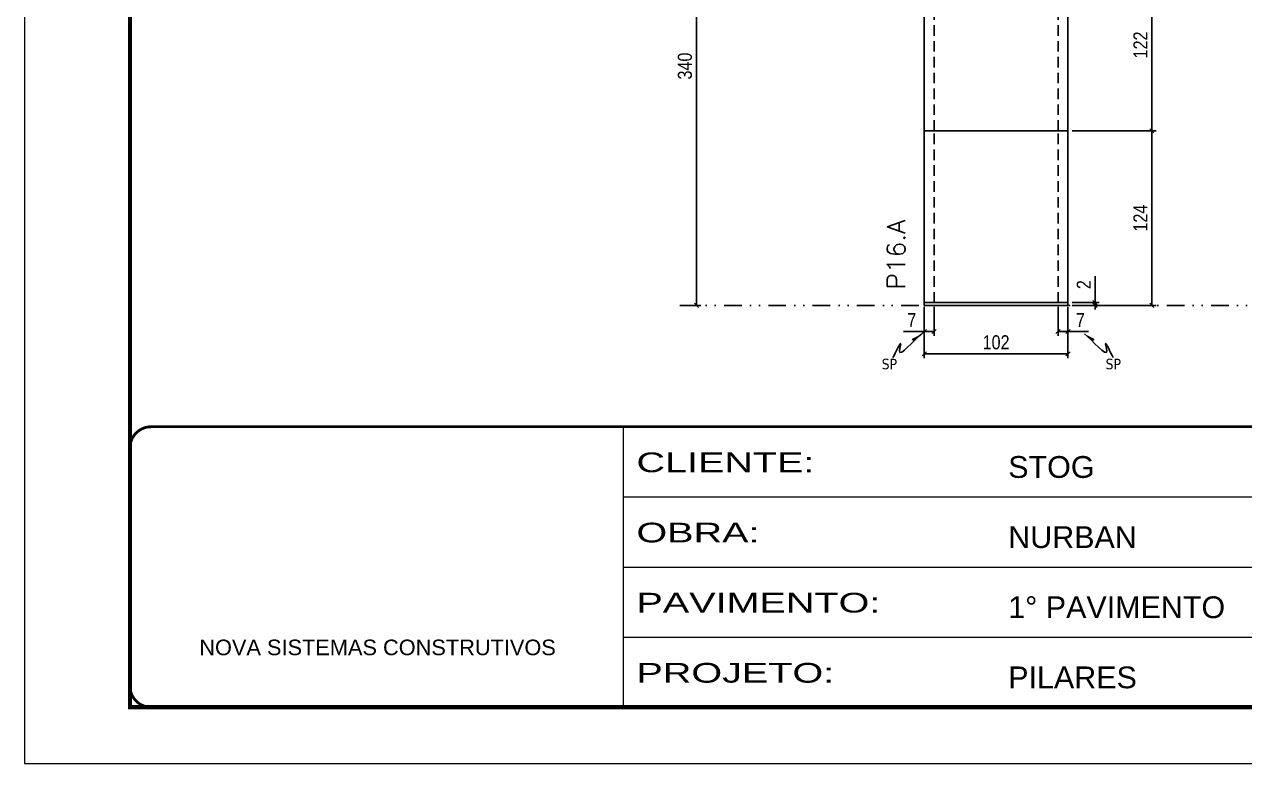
# Model space of a CAD drawing. Header units: millimetres. Extents: x 169816 to 178745, y 96537 to 113647.
# Drawn here: x 174585 to 175451, y 106874 to 107399 of the extents above; entities that cross this region are included whole.
import ezdxf

# ---------------------------------------------------------------- set-up
doc = ezdxf.new("R2010")
doc.units = ezdxf.units.MM
for name, pattern in [('CONTINUO', [0]), ('DASHED', [0.75, 0.5, -0.25]), ('DIVIDE2', [0.625, 0.25, -0.125, 0, -0.125, 0, -0.125]), ('HIDDEN', [0.375, 0.25, -0.125])]:
    doc.linetypes.add(name, pattern=pattern)
for name, color, linetype in [('COTA', 241, 'Continuous'), ('Nível', 160, 'Continuous'), ('Painéis', 200, 'Continuous'), ('Sarrafo de Pressão', 42, 'HIDDEN'), ('texto', 7, 'Continuous')]:
    doc.layers.add(name, color=color, linetype=linetype)
for name, color, linetype, lineweight in [('Folhas', 255, 'Continuous', 9), ('SARRAFO DE PRESSAO', 251, 'DASHED', 9), ('Texto Seção', 7, 'Continuous', 15)]:
    doc.layers.add(name, color=color, linetype=linetype, lineweight=lineweight)
doc.styles.add('ARIAL', font='arial.ttf')
doc.styles.add('COTA TECNICA', font='techl___.ttf', dxfattribs={"height": 10})
doc.styles.add('COTA TECNICA-50', font='techl___.ttf', dxfattribs={"height": 10})
doc.styles.add('REGUA-120', font='ROMANS.shx', dxfattribs={"height": 15})
doc.styles.get("Standard").update_dxf_attribs({"font": 'arial.ttf'})
doc.styles.add('Tecnologia', font='')
doc.styles.get('Tecnologia').set_extended_font_data('Forgotten Futurist')
doc.dimstyles.new('COTA PAINEL-50', dxfattribs={"dimtxt": 10, "dimasz": 3, "dimexe": 3, "dimexo": 3, "dimgap": 3, "dimtad": 1, "dimdec": 1, "dimzin": 12, "dimdsep": 46, "dimtxsty": 'COTA TECNICA-50', "dimblk1": 'OBLIQUE', "dimblk2": 'OBLIQUE', "dimsah": 1, "dimcen": 0.9, "dimclrd": 4, "dimclre": 4, "dimclrt": 240, "dimadec": 1, "dimazin": 3, "dimtfac": 1, "dimtdec": 1, "dimtmove": 0, "dimatfit": 3, "dimfxl": 1, "dimtolj": 1, "dimtzin": 12, "dimarcsym": 0})
doc.dimstyles.new('PAINEL', dxfattribs={"dimtxt": 10, "dimasz": 3, "dimexe": 3, "dimexo": 3, "dimgap": 3, "dimtad": 1, "dimdec": 1, "dimzin": 12, "dimdsep": 46, "dimtxsty": 'COTA TECNICA', "dimblk1": 'OBLIQUE', "dimblk2": 'OBLIQUE', "dimsah": 1, "dimcen": 0.9, "dimclrd": 4, "dimclre": 4, "dimclrt": 240, "dimadec": 1, "dimazin": 3, "dimtfac": 1, "dimtdec": 1, "dimtmove": 0, "dimatfit": 3, "dimfxl": 1, "dimtolj": 1, "dimtzin": 12, "dimarcsym": 0})
doc.dimstyles.get("Standard").update_dxf_attribs({"dimtxt": 0.18, "dimasz": 0.18, "dimexe": 0.18, "dimexo": 0.0625, "dimgap": 0.09, "dimtad": 0, "dimtih": 1, "dimtoh": 1, "dimdec": 4, "dimzin": 0, "dimdsep": 46, "dimtxsty": 'Standard', "dimcen": 0.09, "dimadec": 0, "dimazin": 0, "dimtfac": 1, "dimtdec": 4, "dimtofl": 0, "dimtmove": 0, "dimatfit": 3, "dimfxl": 1, "dimtolj": 1, "dimtzin": 0, "dimarcsym": 0})

# ---------------------------------------------------------------- blocks, each defined once
blk = doc.blocks.new('9999999999')
at = {"color": 30, "linetype": 'CONTINUO'}
for p, q in [((98564.56, 34230.21), (98564.56, 34429.45)), ((98564.56, 34379.64), (99583.98, 34379.64)), ((98564.56, 34329.83), (99487.98, 34329.83)), ((98564.56, 34280.02), (99487.98, 34280.02))]:
    blk.add_line(p, q, dxfattribs=at)
at = {"color": 30, "linetype": 'CONTINUO', "const_width": 2}
blk.add_lwpolyline([(99583.98, 34230.21), (99583.98, 34414.45, 0.414214), (99568.98, 34429.45), (98228.98, 34429.45, 0.414214), (98213.98, 34414.45), (98213.98, 34245.21, 0.414214), (98228.98, 34230.21), (99583.98, 34230.21)], format="xyb", dxfattribs=at)
at = {"layer": 'Folhas'}
blk.add_lwpolyline([(98138.98, 34190.21), (99623.98, 34190.21), (99623.98, 35240.21), (98138.98, 35240.21)], close=True, dxfattribs=at)
at = {"layer": 'Folhas', "color": 30, "const_width": 3}
blk.add_lwpolyline([(98213.98, 34230.21), (99583.98, 34230.21), (99583.98, 35200.21), (98213.98, 35200.21)], close=True, dxfattribs=at)
at = {"color": 7, "linetype": 'Continuous', "ltscale": 5, "style": 'ARIAL'}
for s, height, p in [('STOG', 15.483, (98837.68, 34393.13)), ('NURBAN', 15.483, (98837.68, 34343.32)), ('1° PAVIMENTO', 15.4829, (98837.68, 34293.51)), ('NOVA SISTEMAS CONSTRUTIVOS', 11.0592, (98263.19, 34267.21)), ('PILARES', 15.483, (98837.68, 34243.7))]:
    blk.add_text(s, height=height, dxfattribs=at).set_placement(p)
at = {"layer": 'Folhas', "color": 7, "style": 'Tecnologia', "width": 1.5}
for s, p in [('CLIENTE:', (98573.65, 34397.17)), ('OBRA:', (98573.65, 34347.31)), ('PAVIMENTO:', (98573.65, 34297.5)), ('PROJETO:', (98573.65, 34247.69))]:
    blk.add_text(s, height=14, dxfattribs=at).set_placement(p)
blk = doc.blocks.new('_Oblique')
at = {"color": 0, "linetype": 'ByBlock', "lineweight": -2}
blk.add_line((-0.5, -0.5), (0.5, 0.5), dxfattribs=at)
blk = doc.blocks.new('*D1054')
at = {"layer": 'COTA', "color": 4, "lineweight": -2, "transparency": 16777216}
for p, q in [((175052.99, 107539.64), (175064.84, 107539.64)), ((175061.84, 107199.64), (175061.84, 107539.64)), ((175052.99, 107199.64), (175064.84, 107199.64))]:
    blk.add_line(p, q, dxfattribs=at)
at = {"layer": 'Defpoints', "color": 0, "transparency": 16777216}
for p in [(175049.99, 107539.64), (175061.84, 107539.64), (175049.99, 107199.64)]:
    blk.add_point(p, dxfattribs=at)
at = {"layer": 'COTA', "color": 4, "lineweight": -2, "transparency": 16777216, "xscale": 3, "yscale": 3, "zscale": 3}
for p, rotation in [((175061.84, 107539.64), 90), ((175061.84, 107199.64), 270)]:
    blk.add_blockref('_Oblique', p, dxfattribs=dict(at, rotation=rotation))
at = {"layer": 'COTA', "color": 240, "transparency": 16777216, "insert": (175053.63, 107369.64), "char_height": 10, "attachment_point": 5, "rotation": 90, "style": 'COTA TECNICA-50'}
blk.add_mtext('\\A1;340', dxfattribs=at)
blk = doc.blocks.new('*D764')
at = {"layer": 'COTA', "color": 4, "lineweight": -2, "transparency": 16777216}
for p, q in [((175223.61, 107198.64), (175223.61, 107162.28)), ((175325.61, 107198.64), (175325.61, 107162.28)), ((175325.61, 107165.28), (175223.61, 107165.28))]:
    blk.add_line(p, q, dxfattribs=at)
at = {"layer": 'Defpoints', "color": 0, "transparency": 16777216}
for p in [(175223.61, 107201.64), (175325.61, 107201.64), (175223.61, 107165.28)]:
    blk.add_point(p, dxfattribs=at)
at = {"layer": 'COTA', "color": 4, "lineweight": -2, "transparency": 16777216, "xscale": 3, "yscale": 3, "zscale": 3, "rotation": 180}
blk.add_blockref('_Oblique', (175223.61, 107165.28), dxfattribs=at)
at = {"layer": 'COTA', "color": 4, "lineweight": -2, "transparency": 16777216, "xscale": 3, "yscale": 3, "zscale": 3}
blk.add_blockref('_Oblique', (175325.61, 107165.28), dxfattribs=at)
at = {"layer": 'COTA', "color": 240, "transparency": 16777216, "insert": (175274.61, 107173.38), "char_height": 10, "attachment_point": 5, "style": 'COTA TECNICA'}
blk.add_mtext('\\A1;102', dxfattribs=at)
blk = doc.blocks.new('*D765')
at = {"layer": 'COTA', "color": 4, "lineweight": -2, "transparency": 16777216}
for p, q in [((175318.61, 107198.64), (175318.61, 107178.13)), ((175325.61, 107196.64), (175325.61, 107178.13)), ((175318.61, 107181.13), (175325.61, 107181.13)), ((175325.61, 107181.13), (175340.34, 107181.13))]:
    blk.add_line(p, q, dxfattribs=at)
at = {"layer": 'Defpoints', "color": 0, "transparency": 16777216}
for p in [(175318.61, 107201.64), (175325.61, 107199.64), (175325.61, 107181.13)]:
    blk.add_point(p, dxfattribs=at)
at = {"layer": 'COTA', "color": 4, "lineweight": -2, "transparency": 16777216, "xscale": 3, "yscale": 3, "zscale": 3, "rotation": 180}
blk.add_blockref('_Oblique', (175318.61, 107181.13), dxfattribs=at)
at = {"layer": 'COTA', "color": 4, "lineweight": -2, "transparency": 16777216, "xscale": 3, "yscale": 3, "zscale": 3}
blk.add_blockref('_Oblique', (175325.61, 107181.13), dxfattribs=at)
at = {"layer": 'COTA', "color": 240, "transparency": 16777216, "insert": (175334.48, 107189.2), "char_height": 10, "attachment_point": 5, "style": 'COTA TECNICA-50'}
blk.add_mtext('\\A1;7', dxfattribs=at)
blk = doc.blocks.new('*D766')
at = {"layer": 'COTA', "color": 4, "lineweight": -2, "transparency": 16777216}
for p, q in [((175223.61, 107196.64), (175223.61, 107178.13)), ((175230.61, 107198.64), (175230.61, 107178.13)), ((175223.61, 107181.13), (175208.88, 107181.13)), ((175230.61, 107181.13), (175223.61, 107181.13))]:
    blk.add_line(p, q, dxfattribs=at)
at = {"layer": 'Defpoints', "color": 0, "transparency": 16777216}
for p in [(175223.61, 107199.64), (175230.61, 107201.64), (175223.61, 107181.13)]:
    blk.add_point(p, dxfattribs=at)
at = {"layer": 'COTA', "color": 4, "lineweight": -2, "transparency": 16777216, "xscale": 3, "yscale": 3, "zscale": 3, "rotation": 180}
blk.add_blockref('_Oblique', (175223.61, 107181.13), dxfattribs=at)
at = {"layer": 'COTA', "color": 4, "lineweight": -2, "transparency": 16777216, "xscale": 3, "yscale": 3, "zscale": 3}
blk.add_blockref('_Oblique', (175230.61, 107181.13), dxfattribs=at)
at = {"layer": 'COTA', "color": 240, "transparency": 16777216, "insert": (175214.75, 107189.2), "char_height": 10, "attachment_point": 5, "style": 'COTA TECNICA-50'}
blk.add_mtext('\\A1;7', dxfattribs=at)
blk = doc.blocks.new('*D767')
at = {"layer": 'COTA', "color": 4, "linetype": 'ByBlock', "lineweight": -2, "transparency": 16777216}
for p, q in [((175328.61, 107323.64), (175388.18, 107323.64)), ((175385.18, 107199.64), (175385.18, 107323.64)), ((175328.61, 107199.64), (175388.18, 107199.64))]:
    blk.add_line(p, q, dxfattribs=at)
at = {"layer": 'Defpoints', "color": 0, "linetype": 'ByBlock', "transparency": 16777216}
for p in [(175325.61, 107323.64), (175385.18, 107323.64), (175325.61, 107199.64)]:
    blk.add_point(p, dxfattribs=at)
at = {"layer": 'COTA', "color": 4, "linetype": 'ByBlock', "lineweight": -2, "transparency": 16777216, "xscale": 3, "yscale": 3, "zscale": 3}
for p, rotation in [((175385.18, 107323.64), 90), ((175385.18, 107199.64), 270)]:
    blk.add_blockref('_Oblique', p, dxfattribs=dict(at, rotation=rotation))
at = {"layer": 'COTA', "color": 240, "linetype": 'ByBlock', "transparency": 16777216, "insert": (175377.11, 107261.64), "char_height": 10, "attachment_point": 5, "rotation": 90, "style": 'COTA TECNICA'}
blk.add_mtext('\\A1;124', dxfattribs=at)
blk = doc.blocks.new('*D768')
at = {"layer": 'COTA', "color": 4, "lineweight": -2, "transparency": 16777216}
for p, q in [((175344.87, 107201.64), (175344.87, 107220.44)), ((175328.61, 107201.64), (175347.87, 107201.64)), ((175328.61, 107199.64), (175347.87, 107199.64)), ((175344.87, 107199.64), (175344.87, 107201.64)), ((175344.87, 107199.64), (175344.87, 107196.64))]:
    blk.add_line(p, q, dxfattribs=at)
at = {"layer": 'Defpoints', "color": 0, "transparency": 16777216}
for p in [(175325.61, 107201.64), (175325.61, 107199.64), (175344.87, 107199.64)]:
    blk.add_point(p, dxfattribs=at)
at = {"layer": 'COTA', "color": 4, "lineweight": -2, "transparency": 16777216, "xscale": 3, "yscale": 3, "zscale": 3}
for p, rotation in [((175344.87, 107201.64), 270), ((175344.87, 107199.64), 90)]:
    blk.add_blockref('_Oblique', p, dxfattribs=dict(at, rotation=rotation))
at = {"layer": 'COTA', "color": 240, "transparency": 16777216, "insert": (175336.87, 107214.39), "char_height": 10, "attachment_point": 5, "rotation": 90, "style": 'COTA TECNICA-50'}
blk.add_mtext('\\A1;2', dxfattribs=at)
blk = doc.blocks.new('*D769')
at = {"layer": 'COTA', "color": 4, "linetype": 'ByBlock', "lineweight": -2, "transparency": 16777216}
for p, q in [((175328.61, 107323.64), (175388.18, 107323.64)), ((175385.18, 107199.64), (175385.18, 107323.64)), ((175328.61, 107199.64), (175388.18, 107199.64))]:
    blk.add_line(p, q, dxfattribs=at)
at = {"layer": 'Defpoints', "color": 0, "linetype": 'ByBlock', "transparency": 16777216}
for p in [(175325.61, 107323.64), (175385.18, 107323.64), (175325.61, 107199.64)]:
    blk.add_point(p, dxfattribs=at)
at = {"layer": 'COTA', "color": 4, "linetype": 'ByBlock', "lineweight": -2, "transparency": 16777216, "xscale": 3, "yscale": 3, "zscale": 3}
for p, rotation in [((175385.18, 107323.64), 90), ((175385.18, 107199.64), 270)]:
    blk.add_blockref('_Oblique', p, dxfattribs=dict(at, rotation=rotation))
at = {"layer": 'COTA', "color": 240, "linetype": 'ByBlock', "transparency": 16777216, "insert": (175377.11, 107261.64), "char_height": 10, "attachment_point": 5, "rotation": 90, "style": 'COTA TECNICA'}
blk.add_mtext('\\A1;124', dxfattribs=at)
blk = doc.blocks.new('*D1074')
at = {"layer": 'COTA', "color": 4, "lineweight": -2, "transparency": 16777216}
for p, q in [((175328.61, 107445.64), (175388.18, 107445.64)), ((175385.18, 107323.64), (175385.18, 107445.64)), ((175328.61, 107323.64), (175388.18, 107323.64))]:
    blk.add_line(p, q, dxfattribs=at)
at = {"layer": 'Defpoints', "color": 0, "transparency": 16777216}
for p in [(175325.61, 107445.64), (175385.18, 107445.64), (175325.61, 107323.64)]:
    blk.add_point(p, dxfattribs=at)
at = {"layer": 'COTA', "color": 4, "lineweight": -2, "transparency": 16777216, "xscale": 3, "yscale": 3, "zscale": 3}
for p, rotation in [((175385.18, 107445.64), 90), ((175385.18, 107323.64), 270)]:
    blk.add_blockref('_Oblique', p, dxfattribs=dict(at, rotation=rotation))
at = {"layer": 'COTA', "color": 240, "transparency": 16777216, "insert": (175377.12, 107384.64), "char_height": 10, "attachment_point": 5, "rotation": 90, "style": 'COTA TECNICA'}
blk.add_mtext('\\A1;122', dxfattribs=at)

msp = doc.modelspace()

# ---------------------------------------------------------------- linework, layer by layer
at = {"layer": 'Nível', "color": 4, "linetype": 'DIVIDE2', "ltscale": 50}
msp.add_line((175049.99, 107199.64), (176029.52, 107199.64), dxfattribs=at)
at = {"layer": 'Painéis'}
for p, q in [((175223.61, 107387.64), (175223.61, 107485.64)), ((175325.61, 107485.64), (175325.61, 107387.64)), ((175223.61, 107323.64), (175223.61, 107387.64)), ((175325.61, 107387.64), (175325.61, 107323.64)), ((175223.61, 107323.64), (175325.61, 107323.64)), ((175223.61, 107201.64), (175223.61, 107323.64)), ((175325.61, 107323.64), (175223.61, 107323.64)), ((175325.61, 107323.64), (175325.61, 107201.64)), ((175325.61, 107201.64), (175223.61, 107201.64))]:
    msp.add_line(p, q, dxfattribs=at)
msp.add_lwpolyline([(175223.61, 107199.64), (175325.61, 107199.64), (175325.61, 107201.64), (175223.61, 107201.64)], close=True, dxfattribs=at)
at = {"layer": 'Sarrafo de Pressão', "ltscale": 30}
for p, q in [((175230.61, 107323.64), (175230.61, 107445.64)), ((175318.61, 107323.64), (175318.61, 107445.64)), ((175230.61, 107201.64), (175230.61, 107323.64)), ((175318.61, 107201.64), (175318.61, 107323.64))]:
    msp.add_line(p, q, dxfattribs=at)

# ---------------------------------------------------------------- block references
at = {"layer": 'SARRAFO DE PRESSAO', "color": 6, "linetype": 'ByBlock'}
msp.add_blockref('9999999999', (76445.54, 72684.02), dxfattribs=at)

# ---------------------------------------------------------------- texts
at = {"layer": 'texto', "color": 0, "char_height": 7.5, "attachment_point": 5}
for insert in [(175198.84, 107157.96), (175357.86, 107157.96)]:
    msp.add_mtext('{\\fTahoma|b0|i0|c0|p34;\\C4;SP}', dxfattribs=dict(at, insert=insert))
at = {"layer": 'Texto Seção', "insert": (175210.14, 107210.89), "char_height": 13, "width": 285.3299, "attachment_point": 7, "rotation": 90, "style": 'REGUA-120'}
msp.add_mtext('P16.A', dxfattribs=at)

# ---------------------------------------------------------------- dimensions: what is measured, and where the dimension line sits
at = {"layer": 'COTA'}
for base, p1, p2, angle, dimstyle, picture, middle in [((175061.84, 107539.64), (175049.99, 107199.64), (175049.99, 107539.64), 90, 'COTA PAINEL-50', '*D1054', (175053.63, 107369.64)), ((175385.18, 107445.64), (175325.61, 107323.64), (175325.61, 107445.64), 90, 'PAINEL', '*D1074', (175377.12, 107384.64)), ((175223.61, 107181.13), (175230.61, 107201.64), (175223.61, 107199.64), 180, 'COTA PAINEL-50', '*D766', (175214.75, 107189.2))]:
    dim = msp.add_linear_dim(base=base, p1=p1, p2=p2, angle=angle, dimstyle=dimstyle, dxfattribs=at)
    dim.commit()
    dim.dimension.update_dxf_attribs({"geometry": picture, "text_midpoint": middle})
at = {"layer": 'COTA', "linetype": 'ByBlock'}
for picture in ['*D767', '*D769']:
    dim = msp.add_aligned_dim(p1=(175325.61, 107199.64), p2=(175325.61, 107323.64), distance=-59.57, dimstyle='PAINEL', dxfattribs=at)
    dim.commit()
    dim.dimension.update_dxf_attribs({"geometry": picture, "text_midpoint": (175377.11, 107261.64)})
at = {"layer": 'COTA'}
dim = msp.add_linear_dim(base=(175344.87, 107199.64), p1=(175325.61, 107201.64), p2=(175325.61, 107199.64), angle=90, dimstyle='COTA PAINEL-50', dxfattribs=at)
dim.commit()
dim.dimension.update_dxf_attribs({"geometry": '*D768', "text_midpoint": (175344.87, 107214.39), "dimtype": 160})
dim = msp.add_linear_dim(base=(175223.61, 107165.28), p1=(175325.61, 107201.64), p2=(175223.61, 107201.64), angle=180, dimstyle='PAINEL', override={"dimarcsym": 2}, dxfattribs=at)
dim.commit()
dim.dimension.update_dxf_attribs({"geometry": '*D764', "text_midpoint": (175274.61, 107173.38)})
dim = msp.add_linear_dim(base=(175325.61, 107181.13), p1=(175318.61, 107201.64), p2=(175325.61, 107199.64), dimstyle='COTA PAINEL-50', dxfattribs=at)
dim.commit()
dim.dimension.update_dxf_attribs({"geometry": '*D765', "text_midpoint": (175334.48, 107189.2)})

# ---------------------------------------------------------------- leaders
at = {"layer": 'COTA', "path_type": 1}
for points in [[(175221.78, 107179.46), (175206, 107167.62), (175206.92, 107172.43), (175201.37, 107162.65)], [(175337.44, 107179.46), (175353.23, 107167.62), (175352.3, 107172.43), (175357.85, 107162.65)]]:
    msp.add_leader(points, dimstyle='Standard', override={"dimasz": 8}, dxfattribs=at)

doc.saveas('drawing.dxf')
